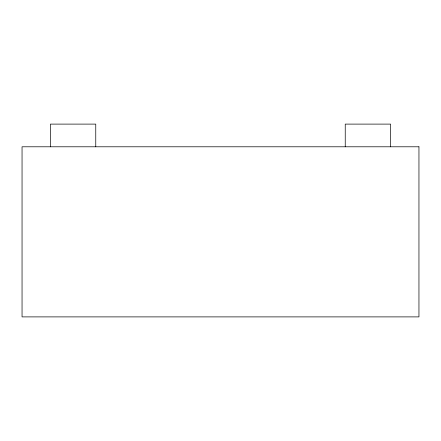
<?xml version="1.0" encoding="UTF-8"?>
<svg xmlns="http://www.w3.org/2000/svg" width="441" height="441" viewBox="0 0 441 441"><rect width="100%" height="100%" fill="white"/><g stroke="black" fill="none" stroke-linecap="round" stroke-linejoin="round"><path stroke-width="0.66" d="M390.599 146.792L390.599 124.108L345.242 124.108L345.242 146.792M95.758 146.792L95.758 124.108L50.401 124.108L50.401 146.792M418.95 146.792L22.05 146.792L22.05 316.892L418.95 316.892L418.95 146.792"/></g></svg>
